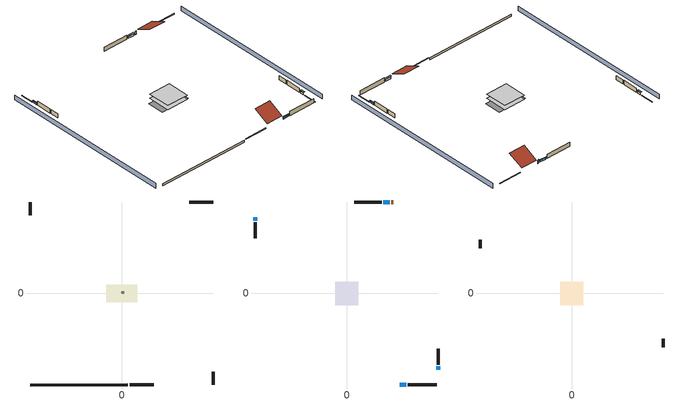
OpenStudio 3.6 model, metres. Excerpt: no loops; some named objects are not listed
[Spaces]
crawlspace - vented 1
 floor foundation (Slab1 construction): -8.43,-4.68 -8.43,4.68 8.43,4.68 8.43,-4.68 z-0.91
 wall outside (RimJoist1 construction): 4.28,-49.08 17.26,-49.08 z0.3:0.61
 wall outside (RimJoist2 construction): -49.08,49.08 -49.08,41.85 z0.3:0.61
 wall outside (RimJoist3 construction): 49.08,49.08 36.09,49.08 z0.3:0.61
 wall outside (RimJoist4 construction): 49.08,-49.08 49.08,-41.85 z0.3:0.61
 wall foundation (FoundationWall1 construction): -49.08,-49.08 3.35,-49.08 z-0.91:0.3
central ac and furnace airloop ret air space
 floor adiabatic (AdiabaticConst): 0,0 0,1 1,1 1,0 z0
 wall adiabatic (AdiabaticConst): 0,1 0,0 1,0 1,1 0,1 z0:1
 ceiling adiabatic (AdiabaticConst): 1,0 1,1 0,1 0,0 z1
living space 1
 floor to crawlspace - vented 1 (Floor1 construction): -6.28,-6.28 -6.28,6.28 6.28,6.28 6.28,-6.28 z0.3
 wall outside (Wall1 construction): 32.81,-49.08 48.15,-49.08 z0.3:2.74
 wall outside (Wall2 construction): -49.08,38.22 -49.08,29.7 z0.3:2.74
 wall outside (Wall3 construction): 18.7,49.08 4.13,49.08 z0.3:2.74
 wall outside (Wall4 construction): 49.08,-38.22 49.08,-29.7 z0.3:2.74
 wall outside (AdiabaticWallConstruction): 28.51,-49.08 31.88,-49.08 / 23,49.08 19.63,49.08 z0.3:1.4; -49.08,40.92 -49.08,39.15 / 49.08,-40.92 49.08,-39.15 z0.3:1.46
 wall outside (AdiabaticWallConstruction 1): 24.84,49.08 23.93,49.08 z0.3:2.34
 window (WindowConstruction): 28.51,-49.08 31.88,-49.08 z0.3:1.4
 window (WindowConstruction 1): -49.08,40.92 -49.08,39.15 z0.3:1.46
 window (WindowConstruction 2): 23,49.08 19.63,49.08 z0.3:1.4
 window (WindowConstruction 3): 49.08,-40.92 49.08,-39.15 z0.3:1.46
 door (Door): 24.84,49.08 23.93,49.08 z0.3:2.34
attic - vented 1
 floor to living space 1 (Floor2 construction Reversed): -6.28,-6.28 -6.28,6.28 6.28,6.28 6.28,-6.28 z2.74
 wall outside (Wall5 construction): -49.08,28.77 -49.08,24.28 z0.3:2.74
 wall outside (Wall6 construction): 49.08,-28.77 49.08,-24.28 z0.3:2.74
 roof outside (Roof1 construction): 27.58,-49.08,2.74 27.58,-40.68,6.94 18.19,-40.68,6.94 18.19,-49.08,2.74
 roof outside (Roof2 construction): 25.77,49.08,2.74 25.77,40.68,6.94 35.16,40.68,6.94 35.16,49.08,2.74
shading: 28.51,-49.08 31.88,-49.08 / 23,49.08 19.63,49.08 z0.3:1.4; -49.08,40.92 -49.08,39.15 / 49.08,-40.92 49.08,-39.15 z0.3:1.46; 53.65,-49.08 53.65,49.08 / -53.65,49.08 -53.65,-49.08 z0:2.74; 32.19,-49.08 28.21,-49.08 28.21,-49.69 32.19,-49.69 z1.71; -49.08,38.85 -49.08,41.23 -49.69,41.23 -49.69,38.85 z1.77; 19.32,49.08 23.3,49.08 23.3,49.69 19.32,49.69 z1.71; 49.08,-38.85 49.08,-41.23 49.69,-41.23 49.69,-38.85 z1.77
[Site]
Newport News_VA_USA: Latitude {deg}=37.13; Longitude {deg}=-76.5; Time Zone {hr}=-5; Elevation {m}=13; Terrain=Suburbs
[Site:GroundTemperature:Shallow]
11.5798, 9.82378, 9.68315, 10.5165, 13.8618, 17.1915, 20.0783, 21.9069, 22.0623, 20.575, 17.7619, 14.5343
[Site:GroundTemperature:Deep]
15.7062, 15.7062, 15.7062, 15.7062, 15.7062, 15.7062, 15.7062, 15.7062, 15.7062, 15.7062, 15.7062, 15.7062
[Site:WaterMainsTemperature]
Calculation Method=Schedule; Temperature Schedule=mains temperature schedule
[Building]
Building 1
[Material] Roughness=Rough
Name | Thickness {m} | Conductivity {W/m-K} | Density {kg/m3} | Specific Heat {J/kg-K} | Thermal Absorptance | Solar Absorptance | Visible Absorptance
asphalt or fiberglass shingles | 0.00635 | 0.162714 | 1121.4 | 1465.45 | 0.9 | 0.85 | 0.85
roof rigid ins | 0.00281632 | 0.029427 | 32.04 | 1214.23 | 0.9 | 0.7 | 0.7
osb sheathing 0.5 in. | 0.0127 | 0.115458 | 512.64 | 1214.23 | 0.9 | 0.6 | 0.6
brick veneer | 0.1016 | 0.793375 | 1762.2 | 795.53 | 0.9 | 0.85 | 0.85
osb sheathing 0.5 in. 1 | 0.0127 | 0.115458 | 512.64 | 1214.23 | 0.9 | 0.7 | 0.7
wall stud and cavity | 0.1397 | 0.558292 | 139.0536 | 1170.24 | 0.9 | 0.7 | 0.7
gypsum board | 0.0127 | 0.160291 | 801 | 837.4 | 0.9 | 0.6 | 0.6
wall stud and cavity 1 | 0.1397 | 0.447971 | 139.0536 | 1170.24 | 0.9 | 0.6 | 0.6
rim joist stud and cavity | 0.0508 | 0.180795 | 50.32683 | 1063.81 | 0.9 | 0.6 | 0.6
floor stud and cavity | 0.1397 | 0.923637 | 92.3553 | 1139.71 | 0.9 | 0.7 | 0.7
osb sheathing 0.75 in. | 0.01905 | 0.115458 | 512.64 | 1214.23 | 0.9 | 0.7 | 0.7
floor covering | 0.0127 | 0.0433444 | 54.468 | 1339.84 | 0.9 | 0.6 | 0.6
ceiling loosefill ins | 0.0846667 | 0.0480833 | 16.02 | 1046.75 | 0.9 | 0.7 | 0.7
ceiling stud and cavity | 0.1397 | 0.0920385 | 65.682 | 1177.47 | 0.9 | 0.7 | 0.7
concrete 8.0 in. | 0.2032 | 1.803125 | 2242.8 | 837.4 | 0.9 | 0.7 | 0.7
soil 0.5 in. | 0.0127 | 1.731 | 1842.3 | 418.7 | 0.9 | 0.7 | 0.7
wood siding; wood siding 1 | 0.0254 | 0.102417 | 544.68 | 1172.36
wall rigid ins | 0.512978 | 0.029427 | 32.04 | 1214.23 | 0.9 | 0.7 | 0.7
wall stud and cavity 2 | 0.0889 | 0.380278 | 52.3479 | 1209.89 | 0.9 | 0.7 | 0.7
door material | 0.04445 | 0.0612267 | 512.64 | 1214.23 | 0.9 | 0.7 | 0.7
wall stud and cavity 3 | 0.0889 | 0.391764 | 83.0341 | 1211.67 | 0.9 | 0.7 | 0.7
furniture material living space 1 | 0.1524 | 0.115458 | 640.8 | 1214.23 | 0.9 | 0.6 | 0.6
[Construction]
Roof1 construction; Roof2 construction: asphalt or fiberglass shingles, roof rigid ins, osb sheathing 0.5 in.
Wall1 construction; Wall2 construction; Wall3 construction; Wall4 construction: brick veneer, osb sheathing 0.5 in. 1, wall stud and cavity, gypsum board
Wall5 construction; Wall6 construction: brick veneer, osb sheathing 0.5 in. 1, wall stud and cavity 1
RimJoist1 construction; RimJoist2 construction; RimJoist3 construction; RimJoist4 construction: brick veneer, rim joist stud and cavity
Floor1 construction: floor stud and cavity, osb sheathing 0.75 in., floor covering
Floor2 construction Reversed: gypsum board, ceiling stud and cavity, ceiling loosefill ins
FoundationWall1 construction: concrete 8.0 in.
Slab1 construction: soil 0.5 in.
WindowConstruction; WindowConstruction 1; WindowConstruction 2; WindowConstruction 3: WindowMaterial
AdiabaticWallConstruction: wood siding, wall rigid ins, wall stud and cavity 2, gypsum board
Door: door material
AdiabaticWallConstruction 1: wood siding 1, wall rigid ins, wall stud and cavity 2, gypsum board
PartitionWallConstruction: gypsum board, wall stud and cavity 3, gypsum board
furniture construction living space 1: furniture material living space 1
AdiabaticConst: Adiabatic
[WindowMaterial:SimpleGlazingSystem]
WindowMaterial: U-Factor {W/m2-K}=2.78222; Solar Heat Gain Coefficient=0.56
[Material:NoMass]
Adiabatic: Roughness=Rough; Thermal Resistance {m2-K/W}=176.1
[ThermalZone] Use Ideal Air Loads=No
Name | Volume {m3} | Thermostat
living space | 384.656 | living space temperature setpoint
attic - vented | 147.678
crawlspace - vented | 192.328
central ac and furnace airloop ret air zone | 1
[Sizing:Zone] Zone Cooling Design Supply Air Temperature Input Method=SupplyAirTemperature; Zone Cooling Design Supply Air Temperature {C}=14; Zone Cooling Design Supply Air Temperature Difference {deltaC}=11.11; Zone Heating Design Supply Air Temperature Input Method=SupplyAirTemperature; Zone Heating Design Supply Air Temperature {C}=40; Zone Heating Design Supply Air Temperature Difference {deltaC}=11.11; Zone Cooling Design Supply Air Humidity Ratio {kg-H2O/kg-air}=0.0085; Zone Heating Design Supply Air Humidity Ratio {kg-H2O/kg-air}=0.008; Cooling Design Air Flow Method=DesignDay; Heating Design Air Flow Method=DesignDay; Account for Dedicated Outdoor Air System=No; Dedicated Outdoor Air System Control Strategy=NeutralSupplyAir; Dedicated Outdoor Air Low Setpoint Temperature for Design {C}=autosize; Dedicated Outdoor Air High Setpoint Temperature for Design {C}=autosize; Zone Load Sizing Method=Sensible Load Only No Latent Load; Zone Latent Cooling Design Supply Air Humidity Ratio Input Method=HumidityRatioDifference; Zone Cooling Design Supply Air Humidity Ratio Difference {kgWater/kgDryAir}=0.005; Zone Latent Heating Design Supply Air Humidity Ratio Input Method=HumidityRatioDifference; Zone Humidification Design Supply Air Humidity Ratio Difference {kgWater/kgDryAir}=0.005
attic - vented; crawlspace - vented; central ac and furnace airloop ret air zone
[Space]
Name | Thermal Zone
living space 1 | living space
attic - vented 1 | attic - vented
crawlspace - vented 1 | crawlspace - vented
central ac and furnace airloop ret air space | central ac and furnace airloop ret air zone
[ThermostatSetpoint:DualSetpoint]
living space temperature setpoint: Heating Setpoint Temperature Schedule=heating setpoint; Cooling Setpoint Temperature Schedule=cooling setpoint
[Foundation:Kiva]
Foundation Kiva 1: Initial Indoor Air Temperature {C}=7.44567; Wall Height Above Grade {m}=0.3048; Wall Depth Below Slab {m}=0.2032
[Foundation:Kiva:Settings]
Soil Conductivity {W/m-K}=1.731; Soil Density {kg/m3}=1842.3; Soil Specific Heat {J/kg-K}=418.7; Ground Solar Absorptivity=0.9; Ground Thermal Absorptivity=0.9; Ground Surface Roughness {m}=0.03; Far-Field Width {m}=40; Deep-Ground Boundary Condition=ZeroFlux; Deep-Ground Depth {m}=40; Minimum Cell Dimension {m}=0.2; Maximum Cell Growth Coefficient=3; Simulation Timestep=Timestep
[SurfaceProperty:ExposedFoundationPerimeter]
Slab1: Exposed Perimeter Calculation Method=TotalExposedPerimeter; Total Exposed Perimeter {m}=52.4256
[EnergyManagementSystem:Actuator]
Name | Actuated Component | Actuated Component Type | Actuated Component Control Type | Zone or Space
fixedwindow0_actuator | Window1 | Surface | View Factor To Ground
fixedwindow1_actuator | Window2 | Surface | View Factor To Ground
fixedwindow2_actuator | Window3 | Surface | View Factor To Ground
fixedwindow3_actuator | Window4 | Surface | View Factor To Ground
water_heater_ec_adj_act | water heater EC adjustment | OtherEquipment | Power Level | living space 1
central_ac_and_furnace_airloop_0_SupSensLkToLv_equip_act | central_ac_and_furnace_airloop_0_SupSensLkToLv equip | OtherEquipment | Power Level | living space 1
central_ac_and_furnace_airloop_0_SupLatLkToLv_equip_act | central_ac_and_furnace_airloop_0_SupLatLkToLv equip | OtherEquipment | Power Level | living space 1
central_ac_and_furnace_airloop_0_SupCondToLv_equip_act | central_ac_and_furnace_airloop_0_SupCondToLv equip | OtherEquipment | Power Level | living space 1
central_ac_and_furnace_airloop_0_RetCondToRP_equip_act | central_ac_and_furnace_airloop_0_RetCondToRP equip | OtherEquipment | Power Level | central ac and furnace airloop ret air space
central_ac_and_furnace_airloop_0_RetSensLkToRP_equip_act | central_ac_and_furnace_airloop_0_RetSensLkToRP equip | OtherEquipment | Power Level | central ac and furnace airloop ret air space
central_ac_and_furnace_airloop_0_RetLatLkToRP_equip_act | central_ac_and_furnace_airloop_0_RetLatLkToRP equip | OtherEquipment | Power Level | central ac and furnace airloop ret air space
central_ac_and_furnace_airloop_0_SupCondToDZ_equip_act | central_ac_and_furnace_airloop_0_SupCondToDZ equip | OtherEquipment | Power Level | crawlspace - vented 1
central_ac_and_furnace_airloop_0_RetCondToDZ_equip_act | central_ac_and_furnace_airloop_0_RetCondToDZ equip | OtherEquipment | Power Level | crawlspace - vented 1
central_ac_and_furnace_airloop_0_SupSensLkToDZ_equip_act | central_ac_and_furnace_airloop_0_SupSensLkToDZ equip | OtherEquipment | Power Level | crawlspace - vented 1
central_ac_and_furnace_airloop_0_SupLatLkToDZ_equip_act | central_ac_and_furnace_airloop_0_SupLatLkToDZ equip | OtherEquipment | Power Level | crawlspace - vented 1
central_ac_and_furnace_airloop_0_ZoneMixDZToLv_mix_act | central_ac_and_furnace_airloop_0_ZoneMixDZToLv mix | ZoneMixing | Air Exchange Flow Rate
central_ac_and_furnace_airloop_0_ZoneMixLvToDZ_mix_act | central_ac_and_furnace_airloop_0_ZoneMixLvToDZ mix | ZoneMixing | Air Exchange Flow Rate
natural_vent_flow_act | natural vent flow | Zone Infiltration | Air Exchange Flow Rate
whole_house_fan_flow_act | whole house fan flow | Zone Infiltration | Air Exchange Flow Rate
whole_house_fan_act | whole house fan | ElectricEquipment | Electricity Rate | living space 1
whole_house_fan_mix_act | whole house fan mix | ZoneMixing | Air Exchange Flow Rate
mech_vent_house_fan_cfis_act | mech vent house fan cfis | ElectricEquipment | Electricity Rate | living space 1
infil_flow_act | infil flow | Zone Infiltration | Air Exchange Flow Rate
mech_vent_house_fan_sensible_load_equip_act | mech vent house fan sensible load equip | OtherEquipment | Power Level | living space 1
mech_vent_house_fan_latent_load_equip_act | mech vent house fan latent load equip | OtherEquipment | Power Level | living space 1
[EnergyManagementSystem:Sensor]
Name | Output Variable or Output Meter Index Key | Output Variable or Output Meter
fixedwindow_shading_coefficient | trans schedule winter=0.85 summer=0.7 | Schedule Value
central_ac_and_furnace_supply_fan_s; central_ac_and_furnace_supply_fan_s_1 | central ac and furnace supply fan | Fan Electricity Energy
cool_season | cooling season schedule | Schedule Value
out_pb_s |  | Site Outdoor Air Barometric Pressure
out_wt_s |  | Site Outdoor Air Humidity Ratio
site_vw_s |  | Site Wind Speed
central_ac_and_furnace_airloop_Fan_RTF_s | central ac and furnace supply fan | Fan Runtime Fraction Speed 1
central_ac_and_furnace_airloop_Fan_RTF_s_1 | central ac and furnace supply fan | Fan Runtime Fraction Speed 2
central_ac_and_furnace_airloop_AH_MFR_s | Node 6 | System Node Mass Flow Rate
central_ac_and_furnace_airloop_AH_VFR_s | Node 6 | System Node Current Density Volume Flow Rate
central_ac_and_furnace_airloop_AH_Tout_s | Node 6 | System Node Temperature
central_ac_and_furnace_airloop_AH_Wout_s | Node 6 | System Node Humidity Ratio
central_ac_and_furnace_airloop_RA_T_s | Node 9 | System Node Temperature
central_ac_and_furnace_airloop_Ra_W_s | Node 9 | System Node Humidity Ratio
central_ac_and_furnace_airloop_0_DZ_T_s | crawlspace - vented | Zone Air Temperature
central_ac_and_furnace_airloop_0_DZ_W_s | crawlspace - vented | Zone Mean Air Humidity Ratio
natural_vent_s | natural vent schedule | Schedule Value
htg_sp_s | heating setpoint | Schedule Value
clg_sp_s | cooling setpoint | Schedule Value
mech_vent_range_fan_0_sch_s | mech vent range fan 0 schedule | Schedule Value
mech_vent_bath_fan_0_sch_s | mech vent bath fan 0 schedule | Schedule Value
clothes_dryer_exhaust_0_sch_s | clothes_dryer | Schedule Value
htg_load_liv |  | Heating:EnergyTransfer:Zone:LIVING SPACE
clg_load_liv |  | Cooling:EnergyTransfer:Zone:LIVING SPACE
htg_load_tot |  | Heating:EnergyTransfer
clg_load_tot |  | Cooling:EnergyTransfer
[EnergyManagementSystem:Program]
fixedwindow_view_factor_to_ground_program: Set fixedwindow0_actuator = 0.5*fixedwindow_shading_coefficient; Set fixedwindow1_actuator = 0.5*fixedwindow_shading_coefficient; Set fixedwindow2_actuator = 0.5*fixedwindow_shading_coefficient; Set fixedwindow3_actuator = 0.5*fixedwindow_shading_coefficient
central_ac_and_furnace_supply_fan_disaggregate_program: Set central_ac_and_furnace_supply_fan_clg = 0; If central_ac_and_furnace_clg_coil_s > 0; Set central_ac_and_furnace_supply_fan_clg = central_ac_and_furnace_supply_fan_s; EndIf
central_ac_and_furnace_supply_fan_disaggregate_program_1: Set central_ac_and_furnace_supply_fan_primary_htg = 0; If central_ac_and_furnace_htg_coil_s > 0; Set central_ac_and_furnace_supply_fan_primary_htg = central_ac_and_furnace_supply_fan_s_1; EndIf
water_heater_EC_adj: Set dhw_e_cons = water_heater_energy + water_heater_on_cycle_parasitic + water_heater_off_cycle_parasitic; Set water_heater_ec_adj_act = 0.0 * dhw_e_cons; Set ec_adj_energy = water_heater_ec_adj_act * 3600 * SystemTimeStep
central_ac_and_furnace_airloop_0_duct_program: Set central_ac_and_furnace_airloop_AH_MFR = central_ac_and_furnace_airloop_AH_MFR_s; Set central_ac_and_furnace_airloop_Fan_RTF = 0; Set central_ac_and_furnace_airloop_Fan_RTF = central_ac_and_furnace_airloop_Fan_RTF + central_ac_and_furnace_airloop_Fan_RTF_s; Set central_ac_and_furnace_airloop_Fan_RTF = central_ac_and_furnace_airloop_Fan_RTF + central_ac_and_furnace_airloop_Fan_RTF_s_1; Set central_ac_and_furnace_airloop_AH_VFR = central_ac_and_furnace_airloop_AH_VFR_s; Set central_ac_and_furnace_airloop_AH_Tout = central_ac_and_furnace_airloop_AH_Tout_s; Set central_ac_and_furnace_airloop_AH_Wout = central_ac_and_furnace_airloop_AH_Wout_s; Set central_ac_and_furnace_airloop_RA_T = central_ac_and_furnace_airloop_RA_T_s; Set central_ac_and_furnace_airloop_Ra_W = central_ac_and_furnace_airloop_Ra_W_s; Set central_ac_and_furnace_airloop_0_DZ_T = central_ac_and_furnace_airloop_0_DZ_T_s; Set central_ac_and_furnace_airloop_0_DZ_W = central_ac_and_furnace_airloop_0_DZ_W_s; Run central_ac_and_furnace_airloop_0_duct_subroutine; Set central_ac_and_furnace_airloop_0_SupSensLkToLv_equip_act = central_ac_and_furnace_airloop_0_SupSensLkToLv; Set central_ac_and_furnace_airloop_0_SupLatLkToLv_equip_act = central_ac_and_furnace_airloop_0_SupLatLkToLv; Set central_ac_and_furnace_airloop_0_SupCondToLv_equip_act = central_ac_and_furnace_airloop_0_SupCondToLv; Set central_ac_and_furnace_airloop_0_RetSensLkToRP_equip_act = central_ac_and_furnace_airloop_0_RetSensLkToRP; Set central_ac_and_furnace_airloop_0_RetLatLkToRP_equip_act = central_ac_and_furnace_airloop_0_RetLatLkToRP; Set central_ac_and_furnace_airloop_0_RetCondToRP_equip_act = central_ac_and_furnace_airloop_0_RetCondToRP; Set central_ac_and_furnace_airloop_0_RetCondToDZ_equip_act = central_ac_and_furnace_airloop_0_RetCondToDZ; Set central_ac_and_furnace_airloop_0_SupCondToDZ_equip_act = central_ac_and_furnace_airloop_0_SupCondToDZ; Set central_ac_and_furnace_airloop_0_SupSensLkToDZ_equip_act = central_ac_and_furnace_airloop_0_SupSensLkToDZ; Set central_ac_and_furnace_airloop_0_SupLatLkToDZ_equip_act = central_ac_and_furnace_airloop_0_SupLatLkToDZ; Set central_ac_and_furnace_airloop_0_ZoneMixDZToLv_mix_act = central_ac_and_furnace_airloop_0_ZoneMixDZToLv; Set central_ac_and_furnace_airloop_0_ZoneMixLvToDZ_mix_act = central_ac_and_furnace_airloop_0_ZoneMixLvToDZ
[InternalMass:Definition] Design Level Calculation Method=SurfaceArea
Name | Construction | Surface Area {m2}
partition wall mass | PartitionWallConstruction | 157.749
furniture mass living space 1 | furniture construction living space 1 | 63.0997
[InternalMass] Space or SpaceType=living space 1; Multiplier=1
Name | Internal Mass Definition
partition wall mass | partition wall mass
furniture mass living space 1 | furniture mass living space 1
[People:Definition]
occupants: Number of People Calculation Method=People; Number of People {people}=3; Fraction Radiant=0.314171; Sensible Heat Fraction=0.56303; Carbon Dioxide Generation Rate {m3/s-W}=0; Enable ASHRAE 55 Comfort Warnings=No; Mean Radiant Temperature Calculation Type=ZoneAveraged
[People]
occupants: People Definition=occupants; Space or SpaceType=living space 1; Number of People Schedule=occupants; Activity Level Schedule=occupants activity schedule; Multiplier=1
[ElectricEquipment:Definition] Design Level Calculation Method=EquipmentLevel
Name | Design Level {W} | Fraction Latent | Fraction Radiant | Fraction Lost
ceiling fan | 20.6487 | 0 | 0.558 | 0
clothes washer | 406.933 | 0.03 | 0.162 | 0.7
clothes dryer | 4929.88 | 0.015 | 0.081 | 0.85
dishwasher | 526.42 | 0.3 | 0.18 | 0.4
fridge | 65.0889 | 0 | 0.6 | 0
freezer | 47.9573 | 0 | 0.6 | 0
cooking range | 382.246 | 0.08 | 0.432 | 0.2
misc plug loads | 1080.56 | 0.021 | 0.558 | 0.049
misc pool pump | 935.588 | 0 | 0 | 1
whole house fan; mech vent house fan | 0 | 0 | 0 | 1
mech vent house fan cfis | 0 | 0 | 0 | 0
mech vent range fan 0; mech vent bath fan 0 | 30 | 0 | 0 | 1
[ElectricEquipment] Space or SpaceType=living space 1
Name | Electric Equipment Definition | Schedule
ceiling fan | ceiling fan | ceiling_fan
clothes washer | clothes washer | clothes_washer
clothes dryer | clothes dryer | clothes_dryer
dishwasher | dishwasher | dishwasher
fridge | fridge | fridge
freezer | freezer | freezer
cooking range | cooking range | cooking_range
misc plug loads | misc plug loads | plug_loads_other
misc pool pump | misc pool pump | misc pool pump schedule
whole house fan | whole house fan | Always On Discrete
mech vent house fan | mech vent house fan | mech vent house fan schedule
mech vent house fan cfis | mech vent house fan cfis | mech vent house fan cfis schedule
mech vent range fan 0 | mech vent range fan 0 | mech vent range fan 0 schedule
mech vent bath fan 0 | mech vent bath fan 0 | mech vent bath fan 0 schedule
[OtherEquipment:Definition] Design Level Calculation Method=EquipmentLevel
Name | Design Level {W} | Fraction Latent | Fraction Radiant | Fraction Lost
water heater EC adjustment | 0.01 | 0 | 0 | 1
water sensible | -597.743 | 0 | 0.6 | 0
water latent | 606.512 | 1 | 0 | 0
central_ac_and_furnace_airloop_0_SupSensLkToLv equip; central_ac_and_furnace_airloop_0_SupCondToLv equip; central_ac_and_furnace_airloop_0_RetCondToRP equip; central_ac_and_furnace_airloop_0_RetSensLkToRP equip; central_ac_and_furnace_airloop_0_SupCondToDZ equip; central_ac_and_furnace_airloop_0_RetCondToDZ equip; central_ac_and_furnace_airloop_0_SupSensLkToDZ equip; mech vent house fan sensible load equip | 0 | 0 | 0 | 0
central_ac_and_furnace_airloop_0_SupLatLkToLv equip; central_ac_and_furnace_airloop_0_RetLatLkToRP equip; central_ac_and_furnace_airloop_0_SupLatLkToDZ equip; mech vent house fan latent load equip | 0 | 1 | 0 | 0
[OtherEquipment]
Name | Other Equipment Definition | Space or SpaceType | Schedule | Fuel Type
water heater EC adjustment | water heater EC adjustment | living space 1 | Always On Discrete | NaturalGas
water sensible | water sensible | living space 1 | hot_water_fixtures | None
water latent | water latent | living space 1 | hot_water_fixtures | None
central_ac_and_furnace_airloop_0_SupSensLkToLv equip | central_ac_and_furnace_airloop_0_SupSensLkToLv equip | living space 1 | Always On Discrete | None
central_ac_and_furnace_airloop_0_SupLatLkToLv equip | central_ac_and_furnace_airloop_0_SupLatLkToLv equip | living space 1 | Always On Discrete | None
central_ac_and_furnace_airloop_0_SupCondToLv equip | central_ac_and_furnace_airloop_0_SupCondToLv equip | living space 1 | Always On Discrete | None
central_ac_and_furnace_airloop_0_RetCondToRP equip | central_ac_and_furnace_airloop_0_RetCondToRP equip | central ac and furnace airloop ret air space | Always On Discrete | None
central_ac_and_furnace_airloop_0_RetSensLkToRP equip | central_ac_and_furnace_airloop_0_RetSensLkToRP equip | central ac and furnace airloop ret air space | Always On Discrete | None
central_ac_and_furnace_airloop_0_RetLatLkToRP equip | central_ac_and_furnace_airloop_0_RetLatLkToRP equip | central ac and furnace airloop ret air space | Always On Discrete | None
central_ac_and_furnace_airloop_0_SupCondToDZ equip | central_ac_and_furnace_airloop_0_SupCondToDZ equip | crawlspace - vented 1 | Always On Discrete | None
central_ac_and_furnace_airloop_0_RetCondToDZ equip | central_ac_and_furnace_airloop_0_RetCondToDZ equip | crawlspace - vented 1 | Always On Discrete | None
central_ac_and_furnace_airloop_0_SupSensLkToDZ equip | central_ac_and_furnace_airloop_0_SupSensLkToDZ equip | crawlspace - vented 1 | Always On Discrete | None
central_ac_and_furnace_airloop_0_SupLatLkToDZ equip | central_ac_and_furnace_airloop_0_SupLatLkToDZ equip | crawlspace - vented 1 | Always On Discrete | None
mech vent house fan sensible load equip | mech vent house fan sensible load equip | living space 1 | Always On Discrete | None
mech vent house fan latent load equip | mech vent house fan latent load equip | living space 1 | Always On Discrete | None
[WaterUse:Equipment:Definition]
Name | Peak Flow Rate {m3/s}
clothes washer | 5.82268e-06
dishwasher | 3.20304e-06
[Lights:Definition]
interior lighting: Design Level Calculation Method=LightingLevel; Lighting Level {W}=267.02; Fraction Radiant=0.6; Fraction Visible=0.2; Return Air Fraction=0
[Lights]
interior lighting: Lights Definition=interior lighting; Space or SpaceType=living space 1; Schedule=lighting_interior; Fraction Replaceable=1
[Exterior:Lights:Definition]
exterior lighting: Design Level {W}=16.7137
[Exterior:Lights]
exterior lighting: Exterior Lights Definition=exterior lighting; Schedule=exterior lighting schedule
[ZoneMixing] Schedule=Always On Continuous; Design Flow Rate Calculation Method=Flow/Zone; Design Flow Rate {m3/s}=0
Name | Zone or Space | Source Zone or Space
central_ac_and_furnace_airloop_0_ZoneMixDZToLv mix | living space | crawlspace - vented
central_ac_and_furnace_airloop_0_ZoneMixLvToDZ mix | crawlspace - vented | living space
whole house fan mix | attic - vented | living space
[SpaceInfiltration:DesignFlowRate] Schedule=Always On Discrete
Name | Space or SpaceType | Design Flow Rate Calculation Method | Design Flow Rate {m3/s} | Air Changes per Hour {1/hr} | Constant Term Coefficient | Temperature Term Coefficient | Velocity Term Coefficient | Velocity Squared Term Coefficient
natural vent flow; whole house fan flow; infil flow | living space 1 | Flow/Space | 0
infil|crawlspace - vented 1 | crawlspace - vented 1 | AirChanges/Hour |  | 2.78946 | 1 | 0 | 0 | 0
[SpaceInfiltration:EffectiveLeakageArea]
infil|attic - vented 1: Space or SpaceType=attic - vented 1; Schedule=Always On Discrete; Effective Air Leakage Area {cm2}=5257.79; Stack Coefficient=0.00046131; Wind Coefficient=4.03226e-05
[Schedule:Ruleset]
Name | Default Day Schedule
heating setpoint | heating setpoint default day
cooling setpoint | cooling setpoint default day
fridge | fridge default day
freezer | freezer default day
exterior lighting schedule | exterior lighting schedule default day
misc pool pump schedule | misc pool pump schedule default day
mech vent range fan 0 schedule | mech vent range fan 0 schedule default day
mech vent bath fan 0 schedule | mech vent bath fan 0 schedule default day
[Schedule:Day]
heating setpoint default day; cooling setpoint default day; fridge default day; freezer default day; exterior lighting schedule default day; misc pool pump schedule default day; mech vent range fan 0 schedule default day; mech vent bath fan 0 schedule default day: 24, 0, 0
heating setpoint allday1: 24, 0, 21.1111
cooling setpoint allday1: 24, 0, 23.8889
fridge allday1; fridge allday12; freezer allday1; freezer allday12: 1, 0, 0.610949, 2, 0, 0.595675, 3, 0, 0.580401, 4, 0, 0.565128, 6, 0, 0.549854, 7, 0, 0.580401, 8, 0, 0.610949, 10, 0, 0.626223, 12, 0, 0.610949, 15, 0, 0.641496, 16, 0, 0.626223, 17, 0, 0.672044, 18, 0, 0.733139, 19, 0, 0.763686, 20, 0, 0.733139, 21, 0, 0.717865, 22, 0, 0.702591, 23, 0, 0.672044, 24, 0, 0.626223
fridge allday2; freezer allday2: 1, 0, 0.609489, 2, 0, 0.594252, 3, 0, 0.579015, 4, 0, 0.563777, 6, 0, 0.54854, 7, 0, 0.579015, 8, 0, 0.609489, 10, 0, 0.624726, 12, 0, 0.609489, 15, 0, 0.639964, 16, 0, 0.624726, 17, 0, 0.670438, 18, 0, 0.731387, 19, 0, 0.761861, 20, 0, 0.731387, 21, 0, 0.71615, 22, 0, 0.700912, 23, 0, 0.670438, 24, 0, 0.624726
fridge allday3; freezer allday3: 1, 0, 0.791241, 2, 0, 0.77146, 3, 0, 0.751679, 4, 0, 0.731898, 6, 0, 0.712117, 7, 0, 0.751679, 8, 0, 0.791241, 10, 0, 0.811022, 12, 0, 0.791241, 15, 0, 0.830803, 16, 0, 0.811022, 17, 0, 0.870365, 18, 0, 0.949489, 19, 0, 0.989051, 20, 0, 0.949489, 21, 0, 0.929708, 22, 0, 0.909927, 23, 0, 0.870365, 24, 0, 0.811022
fridge allday6; freezer allday6: 1, 0, 0.8, 2, 0, 0.78, 3, 0, 0.76, 4, 0, 0.74, 6, 0, 0.72, 7, 0, 0.76, 8, 0, 0.8, 10, 0, 0.82, 12, 0, 0.8, 15, 0, 0.84, 16, 0, 0.82, 17, 0, 0.88, 18, 0, 0.96, 19, 0, 1, 20, 0, 0.96, 21, 0, 0.94, 22, 0, 0.92, 23, 0, 0.88, 24, 0, 0.82
fridge allday10; freezer allday10: 1, 0, 0.679562, 2, 0, 0.662573, 3, 0, 0.645584, 4, 0, 0.628595, 6, 0, 0.611606, 7, 0, 0.645584, 8, 0, 0.679562, 10, 0, 0.696551, 12, 0, 0.679562, 15, 0, 0.71354, 16, 0, 0.696551, 17, 0, 0.747518, 18, 0, 0.815474, 19, 0, 0.849453, 20, 0, 0.815474, 21, 0, 0.798485, 22, 0, 0.781496, 23, 0, 0.747518, 24, 0, 0.696551
fridge allday11; freezer allday11: 1, 0, 0.675182, 2, 0, 0.658303, 3, 0, 0.641423, 4, 0, 0.624544, 6, 0, 0.607664, 7, 0, 0.641423, 8, 0, 0.675182, 10, 0, 0.692062, 12, 0, 0.675182, 15, 0, 0.708942, 16, 0, 0.692062, 17, 0, 0.742701, 18, 0, 0.810219, 19, 0, 0.843978, 20, 0, 0.810219, 21, 0, 0.793339, 22, 0, 0.77646, 23, 0, 0.742701, 24, 0, 0.692062
exterior lighting schedule weekday1; exterior lighting schedule weekday12: 5, 0, 0.434959, 6, 0, 0.349858, 7, 0, 0.330947, 8, 0, 0.321491, 9, 0, 0.312035, 10, 0, 0.264757, 11, 0, 0.208024, 12, 0, 0.141834, 13, 0, 0.113467, 15, 0, 0.104012, 16, 0, 0.113467, 17, 0, 0.179657, 18, 0, 0.349858, 19, 0, 0.463325, 20, 0, 0.614615, 21, 0, 0.860461, 22, 0, 0.99284, 23, 0, 0.860461, 24, 0, 0.595704
exterior lighting schedule weekend1; exterior lighting schedule weekend12: 2, 0, 0.434959, 4, 0, 0.425503, 5, 0, 0.434959, 6, 0, 0.425503, 7, 0, 0.416047, 8, 0, 0.38768, 9, 0, 0.340402, 10, 0, 0.283669, 11, 0, 0.226935, 12, 0, 0.15129, 13, 0, 0.113467, 15, 0, 0.104012, 16, 0, 0.113467, 17, 0, 0.179657, 18, 0, 0.359314, 19, 0, 0.45387, 20, 0, 0.567337, 21, 0, 0.784816, 22, 0, 0.926651, 23, 0, 0.803728, 24, 0, 0.557882
exterior lighting schedule weekday2: 5, 0, 0.438095, 6, 0, 0.352381, 7, 0, 0.333333, 8, 0, 0.32381, 9, 0, 0.314286, 10, 0, 0.266667, 11, 0, 0.209524, 12, 0, 0.142857, 13, 0, 0.114286, 15, 0, 0.104762, 16, 0, 0.114286, 17, 0, 0.180952, 18, 0, 0.352381, 19, 0, 0.466667, 20, 0, 0.619048, 21, 0, 0.866667, 22, 0, 1, 23, 0, 0.866667, 24, 0, 0.6
exterior lighting schedule weekend2: 2, 0, 0.438095, 4, 0, 0.428571, 5, 0, 0.438095, 6, 0, 0.428571, 7, 0, 0.419048, 8, 0, 0.390476, 9, 0, 0.342857, 10, 0, 0.285714, 11, 0, 0.228571, 12, 0, 0.152381, 13, 0, 0.114286, 15, 0, 0.104762, 16, 0, 0.114286, 17, 0, 0.180952, 18, 0, 0.361905, 19, 0, 0.457143, 20, 0, 0.571429, 21, 0, 0.790476, 22, 0, 0.933333, 23, 0, 0.809524, 24, 0, 0.561905
exterior lighting schedule weekday3; exterior lighting schedule weekday5: 5, 0, 0.346085, 6, 0, 0.278373, 7, 0, 0.263325, 8, 0, 0.255802, 9, 0, 0.248278, 10, 0, 0.21066, 11, 0, 0.165519, 12, 0, 0.112854, 13, 0, 0.090283, 15, 0, 0.0827594, 16, 0, 0.090283, 17, 0, 0.142948, 18, 0, 0.278373, 19, 0, 0.368656, 20, 0, 0.489033, 21, 0, 0.684646, 22, 0, 0.789976, 23, 0, 0.684646, 24, 0, 0.473986
exterior lighting schedule weekend3; exterior lighting schedule weekend5: 2, 0, 0.346085, 4, 0, 0.338561, 5, 0, 0.346085, 6, 0, 0.338561, 7, 0, 0.331038, 8, 0, 0.308467, 9, 0, 0.270849, 10, 0, 0.225707, 11, 0, 0.180566, 12, 0, 0.120377, 13, 0, 0.090283, 15, 0, 0.0827594, 16, 0, 0.090283, 17, 0, 0.142948, 18, 0, 0.285896, 19, 0, 0.361132, 20, 0, 0.451415, 21, 0, 0.624457, 22, 0, 0.737311, 23, 0, 0.639504, 24, 0, 0.443891
exterior lighting schedule weekday4: 5, 0, 0.344691, 6, 0, 0.277251, 7, 0, 0.262265, 8, 0, 0.254771, 9, 0, 0.247278, 10, 0, 0.209812, 11, 0, 0.164852, 12, 0, 0.112399, 13, 0, 0.0899193, 15, 0, 0.082426, 16, 0, 0.0899193, 17, 0, 0.142372, 18, 0, 0.277251, 19, 0, 0.367171, 20, 0, 0.487063, 21, 0, 0.681888, 22, 0, 0.786794, 23, 0, 0.681888, 24, 0, 0.472076
exterior lighting schedule weekend4: 2, 0, 0.344691, 4, 0, 0.337197, 5, 0, 0.344691, 6, 0, 0.337197, 7, 0, 0.329704, 8, 0, 0.307224, 9, 0, 0.269758, 10, 0, 0.224798, 11, 0, 0.179839, 12, 0, 0.119892, 13, 0, 0.0899193, 15, 0, 0.082426, 16, 0, 0.0899193, 17, 0, 0.142372, 18, 0, 0.284744, 19, 0, 0.359677, 20, 0, 0.449597, 21, 0, 0.621942, 22, 0, 0.734341, 23, 0, 0.636928, 24, 0, 0.442103
exterior lighting schedule weekday6; exterior lighting schedule weekday9: 5, 0, 0.28823, 6, 0, 0.231837, 7, 0, 0.219305, 8, 0, 0.213039, 9, 0, 0.206773, 10, 0, 0.175444, 11, 0, 0.137849, 12, 0, 0.093988, 13, 0, 0.0751904, 15, 0, 0.0689245, 16, 0, 0.0751904, 17, 0, 0.119051, 18, 0, 0.231837, 19, 0, 0.307027, 20, 0, 0.407281, 21, 0, 0.570194, 22, 0, 0.657916, 23, 0, 0.570194, 24, 0, 0.394749
exterior lighting schedule weekend6; exterior lighting schedule weekend9: 2, 0, 0.28823, 4, 0, 0.281964, 5, 0, 0.28823, 6, 0, 0.281964, 7, 0, 0.275698, 8, 0, 0.2569, 9, 0, 0.225571, 10, 0, 0.187976, 11, 0, 0.150381, 12, 0, 0.100254, 13, 0, 0.0751904, 15, 0, 0.0689245, 16, 0, 0.0751904, 17, 0, 0.119051, 18, 0, 0.238103, 19, 0, 0.300761, 20, 0, 0.375952, 21, 0, 0.520067, 22, 0, 0.614055, 23, 0, 0.532598, 24, 0, 0.369686
exterior lighting schedule weekday7: 5, 0, 0.286139, 6, 0, 0.230155, 7, 0, 0.217714, 8, 0, 0.211494, 9, 0, 0.205273, 10, 0, 0.174171, 11, 0, 0.136849, 12, 0, 0.0933061, 13, 0, 0.0746448, 15, 0, 0.0684244, 16, 0, 0.0746448, 17, 0, 0.118188, 18, 0, 0.230155, 19, 0, 0.3048, 20, 0, 0.404326, 21, 0, 0.566057, 22, 0, 0.653142, 23, 0, 0.566057, 24, 0, 0.391885
exterior lighting schedule weekend7: 2, 0, 0.286139, 4, 0, 0.279918, 5, 0, 0.286139, 6, 0, 0.279918, 7, 0, 0.273698, 8, 0, 0.255037, 9, 0, 0.223935, 10, 0, 0.186612, 11, 0, 0.14929, 12, 0, 0.0995265, 13, 0, 0.0746448, 15, 0, 0.0684244, 16, 0, 0.0746448, 17, 0, 0.118188, 18, 0, 0.236375, 19, 0, 0.298579, 20, 0, 0.373224, 21, 0, 0.516294, 22, 0, 0.6096, 23, 0, 0.528734, 24, 0, 0.367004
exterior lighting schedule weekday10: 5, 0, 0.345039, 6, 0, 0.277532, 7, 0, 0.26253, 8, 0, 0.255029, 9, 0, 0.247528, 10, 0, 0.210024, 11, 0, 0.165019, 12, 0, 0.112513, 13, 0, 0.0900102, 15, 0, 0.0825094, 16, 0, 0.0900102, 17, 0, 0.142516, 18, 0, 0.277532, 19, 0, 0.367542, 20, 0, 0.487555, 21, 0, 0.682578, 22, 0, 0.787589, 23, 0, 0.682578, 24, 0, 0.472554
exterior lighting schedule weekend10: 2, 0, 0.345039, 4, 0, 0.337538, 5, 0, 0.345039, 6, 0, 0.337538, 7, 0, 0.330038, 8, 0, 0.307535, 9, 0, 0.270031, 10, 0, 0.225026, 11, 0, 0.18002, 12, 0, 0.120014, 13, 0, 0.0900102, 15, 0, 0.0825094, 16, 0, 0.0900102, 17, 0, 0.142516, 18, 0, 0.285032, 19, 0, 0.360041, 20, 0, 0.450051, 21, 0, 0.622571, 22, 0, 0.735084, 23, 0, 0.637572, 24, 0, 0.44255
exterior lighting schedule weekday11: 5, 0, 0.343994, 6, 0, 0.276691, 7, 0, 0.261734, 8, 0, 0.254256, 9, 0, 0.246778, 10, 0, 0.209387, 11, 0, 0.164519, 12, 0, 0.112172, 13, 0, 0.0897375, 15, 0, 0.0822593, 16, 0, 0.0897375, 17, 0, 0.142084, 18, 0, 0.276691, 19, 0, 0.366428, 20, 0, 0.486078, 21, 0, 0.680509, 22, 0, 0.785203, 23, 0, 0.680509, 24, 0, 0.471122
exterior lighting schedule weekend11: 2, 0, 0.343994, 4, 0, 0.336516, 5, 0, 0.343994, 6, 0, 0.336516, 7, 0, 0.329037, 8, 0, 0.306603, 9, 0, 0.269212, 10, 0, 0.224344, 11, 0, 0.179475, 12, 0, 0.11965, 13, 0, 0.0897375, 15, 0, 0.0822593, 16, 0, 0.0897375, 17, 0, 0.142084, 18, 0, 0.284169, 19, 0, 0.35895, 20, 0, 0.448687, 21, 0, 0.620684, 22, 0, 0.732856, 23, 0, 0.63564, 24, 0, 0.441209
misc pool pump schedule allday1; misc pool pump schedule allday12: 3, 0, 0.0234796, 4, 0, 0.0313062, 5, 0, 0.0626123, 6, 0, 0.117398, 7, 0, 0.20349, 8, 0, 0.344368, 9, 0, 0.657429, 10, 0, 0.947011, 11, 0, 0.993971, 12, 0, 0.947011, 13, 0, 0.939185, 14, 0, 0.704389, 15, 0, 0.586991, 16, 0, 0.477419, 17, 0, 0.289582, 18, 0, 0.18001, 19, 0, 0.101745, 20, 0, 0.0626123, 21, 0, 0.0313062, 24, 0, 0.0234796
misc pool pump schedule allday2: 3, 0, 0.023622, 4, 0, 0.0314961, 5, 0, 0.0629921, 6, 0, 0.11811, 7, 0, 0.204724, 8, 0, 0.346457, 9, 0, 0.661417, 10, 0, 0.952756, 11, 0, 1, 12, 0, 0.952756, 13, 0, 0.944882, 14, 0, 0.708661, 15, 0, 0.590551, 16, 0, 0.480315, 17, 0, 0.291339, 18, 0, 0.181102, 19, 0, 0.102362, 20, 0, 0.0629921, 21, 0, 0.0314961, 24, 0, 0.023622
misc pool pump schedule allday3; misc pool pump schedule allday5: 3, 0, 0.0206108, 4, 0, 0.0274811, 5, 0, 0.0549621, 6, 0, 0.103054, 7, 0, 0.178627, 8, 0, 0.302292, 9, 0, 0.577102, 10, 0, 0.831302, 11, 0, 0.872524, 12, 0, 0.831302, 13, 0, 0.824432, 14, 0, 0.618324, 15, 0, 0.51527, 16, 0, 0.419086, 17, 0, 0.2542, 18, 0, 0.158016, 19, 0, 0.0893134, 20, 0, 0.0549621, 21, 0, 0.0274811, 24, 0, 0.0206108
misc pool pump schedule allday4: 3, 0, 0.0205498, 4, 0, 0.0273997, 5, 0, 0.0547994, 6, 0, 0.102749, 7, 0, 0.178098, 8, 0, 0.301396, 9, 0, 0.575393, 10, 0, 0.82884, 11, 0, 0.86994, 12, 0, 0.82884, 13, 0, 0.82199, 14, 0, 0.616493, 15, 0, 0.513744, 16, 0, 0.417845, 17, 0, 0.253447, 18, 0, 0.157548, 19, 0, 0.0890489, 20, 0, 0.0547994, 21, 0, 0.0273997, 24, 0, 0.0205498
misc pool pump schedule allday6; misc pool pump schedule allday9: 3, 0, 0.0180675, 4, 0, 0.02409, 5, 0, 0.04818, 6, 0, 0.0903375, 7, 0, 0.156585, 8, 0, 0.26499, 9, 0, 0.50589, 10, 0, 0.728723, 11, 0, 0.764858, 12, 0, 0.728723, 13, 0, 0.7227, 14, 0, 0.542025, 15, 0, 0.451688, 16, 0, 0.367373, 17, 0, 0.222833, 18, 0, 0.138518, 19, 0, 0.0782925, 20, 0, 0.04818, 21, 0, 0.02409, 24, 0, 0.0180675
misc pool pump schedule allday7: 3, 0, 0.0179658, 4, 0, 0.0239544, 5, 0, 0.0479087, 6, 0, 0.0898289, 7, 0, 0.155703, 8, 0, 0.263498, 9, 0, 0.503042, 10, 0, 0.72462, 11, 0, 0.760551, 12, 0, 0.72462, 13, 0, 0.718631, 14, 0, 0.538973, 15, 0, 0.449144, 16, 0, 0.365304, 17, 0, 0.221578, 18, 0, 0.137738, 19, 0, 0.0778517, 20, 0, 0.0479087, 21, 0, 0.0239544, 24, 0, 0.0179658
misc pool pump schedule allday10: 3, 0, 0.0198987, 4, 0, 0.0265316, 5, 0, 0.0530631, 6, 0, 0.0994934, 7, 0, 0.172455, 8, 0, 0.291847, 9, 0, 0.557163, 10, 0, 0.80258, 11, 0, 0.842377, 12, 0, 0.80258, 13, 0, 0.795947, 14, 0, 0.59696, 15, 0, 0.497467, 16, 0, 0.404606, 17, 0, 0.245417, 18, 0, 0.152557, 19, 0, 0.0862276, 20, 0, 0.0530631, 21, 0, 0.0265316, 24, 0, 0.0198987
misc pool pump schedule allday11: 3, 0, 0.0198173, 4, 0, 0.0264231, 5, 0, 0.0528461, 6, 0, 0.0990865, 7, 0, 0.17175, 8, 0, 0.290654, 9, 0, 0.554884, 10, 0, 0.799297, 11, 0, 0.838932, 12, 0, 0.799297, 13, 0, 0.792692, 14, 0, 0.594519, 15, 0, 0.495432, 16, 0, 0.402952, 17, 0, 0.244413, 18, 0, 0.151933, 19, 0, 0.0858749, 20, 0, 0.0528461, 21, 0, 0.0264231, 24, 0, 0.0198173
mech vent range fan 0 schedule allday1: 14, 0, 0, 15, 0, 1, 24, 0, 0
mech vent bath fan 0 schedule allday1: 21, 0, 0, 22, 0, 1, 24, 0, 0
[Schedule:Rule] Date Specification Type=DateRange; Start Day=1
Name | Schedule Ruleset | Rule Order | Day Schedule | Apply Sunday | Apply Monday | Apply Tuesday | Apply Wednesday | Apply Thursday | Apply Friday | Apply Saturday | Start Month | End Month | End Day
heating setpoint allday ruleset1 | heating setpoint | 0 | heating setpoint allday1 | Yes | Yes | Yes | Yes | Yes | Yes | Yes | 1 | 12 | 31
cooling setpoint allday ruleset1 | cooling setpoint | 0 | cooling setpoint allday1 | Yes | Yes | Yes | Yes | Yes | Yes | Yes | 1 | 12 | 31
fridge allday ruleset1 | fridge | 6 | fridge allday1 | Yes | Yes | Yes | Yes | Yes | Yes | Yes | 1 | 1 | 31
fridge allday ruleset2 | fridge | 5 | fridge allday2 | Yes | Yes | Yes | Yes | Yes | Yes | Yes | 2 | 2 | 28
fridge allday ruleset3 | fridge | 4 | fridge allday3 | Yes | Yes | Yes | Yes | Yes | Yes | Yes | 3 | 5 | 31
fridge allday ruleset6 | fridge | 3 | fridge allday6 | Yes | Yes | Yes | Yes | Yes | Yes | Yes | 6 | 9 | 30
fridge allday ruleset10 | fridge | 2 | fridge allday10 | Yes | Yes | Yes | Yes | Yes | Yes | Yes | 10 | 10 | 31
fridge allday ruleset11 | fridge | 1 | fridge allday11 | Yes | Yes | Yes | Yes | Yes | Yes | Yes | 11 | 11 | 30
fridge allday ruleset12 | fridge | 0 | fridge allday12 | Yes | Yes | Yes | Yes | Yes | Yes | Yes | 12 | 12 | 31
freezer allday ruleset1 | freezer | 6 | freezer allday1 | Yes | Yes | Yes | Yes | Yes | Yes | Yes | 1 | 1 | 31
freezer allday ruleset2 | freezer | 5 | freezer allday2 | Yes | Yes | Yes | Yes | Yes | Yes | Yes | 2 | 2 | 28
freezer allday ruleset3 | freezer | 4 | freezer allday3 | Yes | Yes | Yes | Yes | Yes | Yes | Yes | 3 | 5 | 31
freezer allday ruleset6 | freezer | 3 | freezer allday6 | Yes | Yes | Yes | Yes | Yes | Yes | Yes | 6 | 9 | 30
freezer allday ruleset10 | freezer | 2 | freezer allday10 | Yes | Yes | Yes | Yes | Yes | Yes | Yes | 10 | 10 | 31
freezer allday ruleset11 | freezer | 1 | freezer allday11 | Yes | Yes | Yes | Yes | Yes | Yes | Yes | 11 | 11 | 30
freezer allday ruleset12 | freezer | 0 | freezer allday12 | Yes | Yes | Yes | Yes | Yes | Yes | Yes | 12 | 12 | 31
exterior lighting schedule weekday ruleset1 | exterior lighting schedule | 21 | exterior lighting schedule weekday1 |  | Yes | Yes | Yes | Yes | Yes |  | 1 | 1 | 31
exterior lighting schedule weekend ruleset1 | exterior lighting schedule | 20 | exterior lighting schedule weekend1 | Yes |  |  |  |  |  | Yes | 1 | 1 | 31
exterior lighting schedule weekday ruleset2 | exterior lighting schedule | 19 | exterior lighting schedule weekday2 |  | Yes | Yes | Yes | Yes | Yes |  | 2 | 2 | 28
exterior lighting schedule weekend ruleset2 | exterior lighting schedule | 18 | exterior lighting schedule weekend2 | Yes |  |  |  |  |  | Yes | 2 | 2 | 28
exterior lighting schedule weekday ruleset3 | exterior lighting schedule | 17 | exterior lighting schedule weekday3 |  | Yes | Yes | Yes | Yes | Yes |  | 3 | 3 | 31
exterior lighting schedule weekend ruleset3 | exterior lighting schedule | 16 | exterior lighting schedule weekend3 | Yes |  |  |  |  |  | Yes | 3 | 3 | 31
exterior lighting schedule weekday ruleset4 | exterior lighting schedule | 15 | exterior lighting schedule weekday4 |  | Yes | Yes | Yes | Yes | Yes |  | 4 | 4 | 30
exterior lighting schedule weekend ruleset4 | exterior lighting schedule | 14 | exterior lighting schedule weekend4 | Yes |  |  |  |  |  | Yes | 4 | 4 | 30
exterior lighting schedule weekday ruleset5 | exterior lighting schedule | 13 | exterior lighting schedule weekday5 |  | Yes | Yes | Yes | Yes | Yes |  | 5 | 5 | 31
exterior lighting schedule weekend ruleset5 | exterior lighting schedule | 12 | exterior lighting schedule weekend5 | Yes |  |  |  |  |  | Yes | 5 | 5 | 31
exterior lighting schedule weekday ruleset6 | exterior lighting schedule | 11 | exterior lighting schedule weekday6 |  | Yes | Yes | Yes | Yes | Yes |  | 6 | 6 | 30
exterior lighting schedule weekend ruleset6 | exterior lighting schedule | 10 | exterior lighting schedule weekend6 | Yes |  |  |  |  |  | Yes | 6 | 6 | 30
exterior lighting schedule weekday ruleset7 | exterior lighting schedule | 9 | exterior lighting schedule weekday7 |  | Yes | Yes | Yes | Yes | Yes |  | 7 | 8 | 31
exterior lighting schedule weekend ruleset7 | exterior lighting schedule | 8 | exterior lighting schedule weekend7 | Yes |  |  |  |  |  | Yes | 7 | 8 | 31
exterior lighting schedule weekday ruleset9 | exterior lighting schedule | 7 | exterior lighting schedule weekday9 |  | Yes | Yes | Yes | Yes | Yes |  | 9 | 9 | 30
exterior lighting schedule weekend ruleset9 | exterior lighting schedule | 6 | exterior lighting schedule weekend9 | Yes |  |  |  |  |  | Yes | 9 | 9 | 30
exterior lighting schedule weekday ruleset10 | exterior lighting schedule | 5 | exterior lighting schedule weekday10 |  | Yes | Yes | Yes | Yes | Yes |  | 10 | 10 | 31
exterior lighting schedule weekend ruleset10 | exterior lighting schedule | 4 | exterior lighting schedule weekend10 | Yes |  |  |  |  |  | Yes | 10 | 10 | 31
exterior lighting schedule weekday ruleset11 | exterior lighting schedule | 3 | exterior lighting schedule weekday11 |  | Yes | Yes | Yes | Yes | Yes |  | 11 | 11 | 30
exterior lighting schedule weekend ruleset11 | exterior lighting schedule | 2 | exterior lighting schedule weekend11 | Yes |  |  |  |  |  | Yes | 11 | 11 | 30
exterior lighting schedule weekday ruleset12 | exterior lighting schedule | 1 | exterior lighting schedule weekday12 |  | Yes | Yes | Yes | Yes | Yes |  | 12 | 12 | 31
exterior lighting schedule weekend ruleset12 | exterior lighting schedule | 0 | exterior lighting schedule weekend12 | Yes |  |  |  |  |  | Yes | 12 | 12 | 31
misc pool pump schedule allday ruleset1 | misc pool pump schedule | 10 | misc pool pump schedule allday1 | Yes | Yes | Yes | Yes | Yes | Yes | Yes | 1 | 1 | 31
misc pool pump schedule allday ruleset2 | misc pool pump schedule | 9 | misc pool pump schedule allday2 | Yes | Yes | Yes | Yes | Yes | Yes | Yes | 2 | 2 | 28
misc pool pump schedule allday ruleset3 | misc pool pump schedule | 8 | misc pool pump schedule allday3 | Yes | Yes | Yes | Yes | Yes | Yes | Yes | 3 | 3 | 31
misc pool pump schedule allday ruleset4 | misc pool pump schedule | 7 | misc pool pump schedule allday4 | Yes | Yes | Yes | Yes | Yes | Yes | Yes | 4 | 4 | 30
misc pool pump schedule allday ruleset5 | misc pool pump schedule | 6 | misc pool pump schedule allday5 | Yes | Yes | Yes | Yes | Yes | Yes | Yes | 5 | 5 | 31
misc pool pump schedule allday ruleset6 | misc pool pump schedule | 5 | misc pool pump schedule allday6 | Yes | Yes | Yes | Yes | Yes | Yes | Yes | 6 | 6 | 30
misc pool pump schedule allday ruleset7 | misc pool pump schedule | 4 | misc pool pump schedule allday7 | Yes | Yes | Yes | Yes | Yes | Yes | Yes | 7 | 8 | 31
misc pool pump schedule allday ruleset9 | misc pool pump schedule | 3 | misc pool pump schedule allday9 | Yes | Yes | Yes | Yes | Yes | Yes | Yes | 9 | 9 | 30
misc pool pump schedule allday ruleset10 | misc pool pump schedule | 2 | misc pool pump schedule allday10 | Yes | Yes | Yes | Yes | Yes | Yes | Yes | 10 | 10 | 31
misc pool pump schedule allday ruleset11 | misc pool pump schedule | 1 | misc pool pump schedule allday11 | Yes | Yes | Yes | Yes | Yes | Yes | Yes | 11 | 11 | 30
misc pool pump schedule allday ruleset12 | misc pool pump schedule | 0 | misc pool pump schedule allday12 | Yes | Yes | Yes | Yes | Yes | Yes | Yes | 12 | 12 | 31
mech vent range fan 0 schedule allday ruleset1 | mech vent range fan 0 schedule | 0 | mech vent range fan 0 schedule allday1 | Yes | Yes | Yes | Yes | Yes | Yes | Yes | 1 | 12 | 31
mech vent bath fan 0 schedule allday ruleset1 | mech vent bath fan 0 schedule | 0 | mech vent bath fan 0 schedule allday1 | Yes | Yes | Yes | Yes | Yes | Yes | Yes | 1 | 12 | 31
[Schedule:File] External File=External File 1; Rows to Skip at Top=1; Number of Hours of Data=8760; Minutes per Item=60
Name | Column Number
occupants | 1
ceiling_fan | 8
clothes_washer | 6
clothes_dryer | 7
dishwasher | 5
cooking_range | 4
hot_water_fixtures | 13
plug_loads_other | 9
lighting_interior | 2
[Schedule:Constant]
Name | Value
occupants activity schedule | 117.228
Always On Discrete; Always On Continuous; mech vent house fan schedule; mech vent house fan cfis schedule | 1
[Schedule:FixedInterval]
mains temperature schedule: Interval Length {minutes}=1440; Start Month=1; Start Day=1; Value 1=13.5772; Value 2=13.5189; Value 3=13.4622; Value 4=13.4067; Value 5=13.3533; Value 6=13.3011; Value 7=13.2511; Value 8=13.2028; Value 9=13.1556; Value 10=13.1106; Value 11=13.0678; Value 12=13.0261; Value 13=12.9861; Value 14=12.9483; Value 15=12.9122; Value 16=12.8778; Value 17=12.8456; Value 18=12.815; Value 19=12.7861; Value 20=12.7589; Value 21=12.7339; Value 22=12.7106; Value 23=12.6894; Value 24=12.67; Value 25=12.6522; Value 26=12.6367; Value 27=12.6228; Value 28=12.6111; Value 29=12.6011; Value 30=12.5928; Value 31=12.5867; Value 32=12.5828; Value 33=12.58; Value 34=12.5794; Value 35=12.5811; Value 36=12.5844; Value 37=12.59; Value 38=12.5972; Value 39=12.6061; Value 40=12.6172; Value 41=12.63; Value 42=12.645; Value 43=12.6617; Value 44=12.6806; Value 45=12.7006; Value 46=12.7233; Value 47=12.7472; Value 48=12.7733; Value 49=12.8017; Value 50=12.8311; Value 51=12.8628; Value 52=12.8961; Value 53=12.9317; Value 54=12.9689; Value 55=13.0078; Value 56=13.0483; Value 57=13.0906; Value 58=13.135; Value 59=13.1811; Value 60=13.2289; Value 61=13.2783; Value 62=13.3294; Value 63=13.3822; Value 64=13.4367; Value 65=13.4928; Value 66=13.5506; Value 67=13.61; Value 68=13.6711; Value 69=13.7333; Value 70=13.7978; Value 71=13.8633; Value 72=13.9306; Value 73=13.9994; Value 74=14.07; Value 75=14.1417; Value 76=14.215; Value 77=14.2894; Value 78=14.3656; Value 79=14.4428; Value 80=14.5217; Value 81=14.6017; Value 82=14.6833; Value 83=14.7661; Value 84=14.85; Value 85=14.935; Value 86=15.0217; Value 87=15.1094; Value 88=15.1983; Value 89=15.2878; Value 90=15.3789; Value 91=15.4711; Value 92=15.5644; Value 93=15.6583; Value 94=15.7539; Value 95=15.85; Value 96=15.9472; Value 97=16.045; Value 98=16.1439; Value 99=16.2439; Value 100=16.3444; Value 101=16.4461; Value 102=16.5483; Value 103=16.6511; Value 104=16.755; Value 105=16.8589; Value 106=16.9639; Value 107=17.0694; Value 108=17.1756; Value 109=17.2828; Value 110=17.39; Value 111=17.4972; Value 112=17.6056; Value 113=17.7144; Value 114=17.8233; Value 115=17.9328; Value 116=18.0422; Value 117=18.1522; Value 118=18.2622; Value 119=18.3728; Value 120=18.4839; Value 121=18.5944; Value 122=18.7056; Value 123=18.8167; Value 124=18.9278; Value 125=19.0389; Value 126=19.15; Value 127=19.2611; Value 128=19.3722; Value 129=19.4833; Value 130=19.5939; Value 131=19.7044; Value 132=19.815; Value 133=19.9256; Value 134=20.0356; Value 135=20.145; Value 136=20.2544; Value 137=20.3633; Value 138=20.4717; Value 139=20.58; Value 140=20.6878; Value 141=20.795; Value 142=20.9017; Value 143=21.0078; Value 144=21.1133; Value 145=21.2183; Value 146=21.3228; Value 147=21.4267; Value 148=21.5294; Value 149=21.6317; Value 150=21.7333; Value 151=21.8339; Value 152=21.9333; Value 153=22.0322; Value 154=22.1306; Value 155=22.2278; Value 156=22.3239; Value 157=22.4189; Value 158=22.5133; Value 159=22.6067; Value 160=22.6989; Value 161=22.79; Value 162=22.88; Value 163=22.9683; Value 164=23.0561; Value 165=23.1428; Value 166=23.2278; Value 167=23.3122; Value 168=23.3944; Value 169=23.4761; Value 170=23.5561; Value 171=23.635; Value 172=23.7128; Value 173=23.7889; Value 174=23.8633; Value 175=23.9367; Value 176=24.0083; Value 177=24.0783; Value 178=24.1472; Value 179=24.2144; Value 180=24.2806; Value 181=24.3444; Value 182=24.4072; Value 183=24.4683; Value 184=24.5278; Value 185=24.5856; Value 186=24.6417; Value 187=24.6961; Value 188=24.7489; Value 189=24.8006; Value 190=24.85; Value 191=24.8972; Value 192=24.9433; Value 193=24.9878; Value 194=25.03; Value 195=25.0711; Value 196=25.11; Value 197=25.1467; Value 198=25.1822; Value 199=25.2156; Value 200=25.2472; Value 201=25.2772; Value 202=25.305; Value 203=25.3311; Value 204=25.3556; Value 205=25.3778; Value 206=25.3983; Value 207=25.4172; Value 208=25.4339; Value 209=25.4489; Value 210=25.4617; Value 211=25.4728; Value 212=25.4817; Value 213=25.4889; Value 214=25.4944; Value 215=25.4978; Value 216=25.4994; Value 217=25.4989; Value 218=25.4967; Value 219=25.4922; Value 220=25.4861; Value 221=25.4783; Value 222=25.4683; Value 223=25.4561; Value 224=25.4428; Value 225=25.4267; Value 226=25.4094; Value 227=25.39; Value 228=25.3683; Value 229=25.3456; Value 230=25.3206; Value 231=25.2933; Value 232=25.2644; Value 233=25.2339; Value 234=25.2017; Value 235=25.1672; Value 236=25.1311; Value 237=25.0933; Value 238=25.0533; Value 239=25.0122; Value 240=24.9689; Value 241=24.9239; Value 242=24.8772; Value 243=24.8289; Value 244=24.7783; Value 245=24.7267; Value 246=24.6728; Value 247=24.6178; Value 248=24.5611; Value 249=24.5022; Value 250=24.4422; Value 251=24.3806; Value 252=24.3172; Value 253=24.2522; Value 254=24.1861; Value 255=24.1178; Value 256=24.0483; Value 257=23.9778; Value 258=23.905; Value 259=23.8311; Value 260=23.7561; Value 261=23.6794; Value 262=23.6011; Value 263=23.5222; Value 264=23.4411; Value 265=23.3594; Value 266=23.2761; Value 267=23.1917; Value 268=23.1056; Value 269=23.0189; Value 270=22.9306; Value 271=22.8411; Value 272=22.7506; Value 273=22.6594; Value 274=22.5667; Value 275=22.4728; Value 276=22.3783; Value 277=22.2828; Value 278=22.1861; Value 279=22.0883; Value 280=21.99; Value 281=21.8906; Value 282=21.7906; Value 283=21.6894; Value 284=21.5878; Value 285=21.485; Value 286=21.3822; Value 287=21.2778; Value 288=21.1733; Value 289=21.0683; Value 290=20.9622; Value 291=20.8561; Value 292=20.7489; Value 293=20.6417; Value 294=20.5333; Value 295=20.425; Value 296=20.3167; Value 297=20.2072; Value 298=20.0978; Value 299=19.9878; Value 300=19.8778; Value 301=19.7678; Value 302=19.6572; Value 303=19.5461; Value 304=19.4356; Value 305=19.3244; Value 306=19.2133; Value 307=19.1022; Value 308=18.9911; Value 309=18.88; Value 310=18.7689; Value 311=18.6578; Value 312=18.5467; Value 313=18.4361; Value 314=18.3256; Value 315=18.215; Value 316=18.105; Value 317=17.995; Value 318=17.8856; Value 319=17.7761; Value 320=17.6672; Value 321=17.5589; Value 322=17.4511; Value 323=17.3433; Value 324=17.2367; Value 325=17.13; Value 326=17.0239; Value 327=16.9189; Value 328=16.8139; Value 329=16.71; Value 330=16.6067; Value 331=16.5039; Value 332=16.4022; Value 333=16.3011; Value 334=16.2011; Value 335=16.1017; Value 336=16.0028; Value 337=15.905; Value 338=15.8083; Value 339=15.7128; Value 340=15.6178; Value 341=15.5239; Value 342=15.4311; Value 343=15.3394; Value 344=15.2489; Value 345=15.1594; Value 346=15.0711; Value 347=14.9844; Value 348=14.8983; Value 349=14.8133; Value 350=14.73; Value 351=14.6478; Value 352=14.5672; Value 353=14.4878; Value 354=14.4094; Value 355=14.3328; Value 356=14.2572; Value 357=14.1833; Value 358=14.1106; Value 359=14.0394; Value 360=13.97; Value 361=13.9017; Value 362=13.835; Value 363=13.77; Value 364=13.7061; Value 365=13.6444
